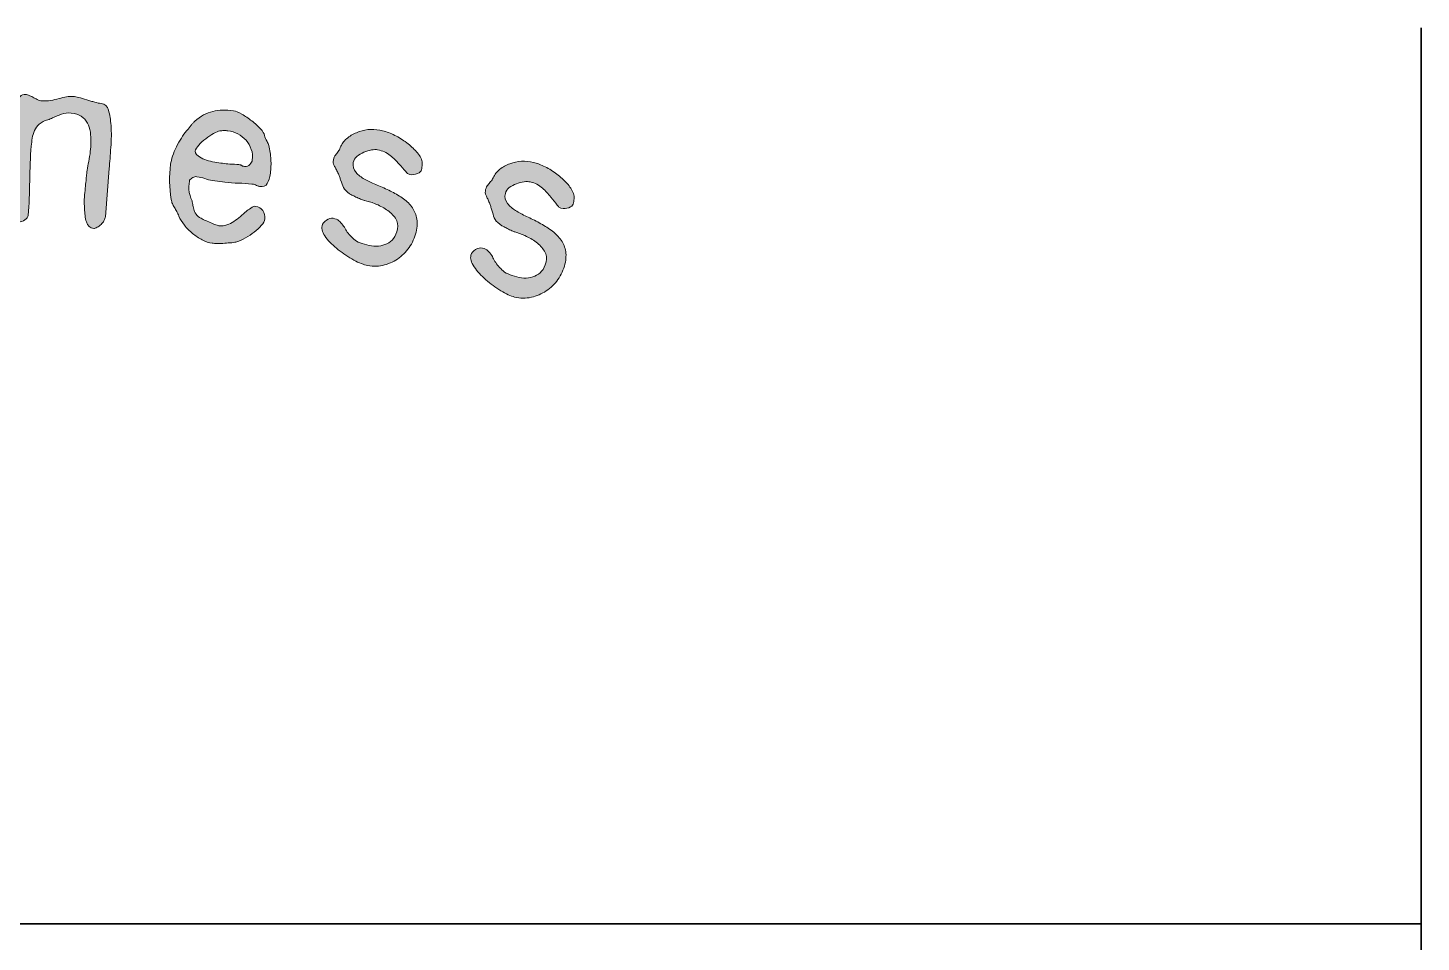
# Model space of a CAD drawing. Header units: inches. Extents: x -1.75 to 1.75, y -1.04 to 1.
# Drawn here: x 0.195 to 1.75, y -0.02 to 1 of the extents above; entities that cross this region are included whole.
import ezdxf

# ---------------------------------------------------------------- set-up
doc = ezdxf.new("R2010")
doc.units = ezdxf.units.IN
doc.header["$MEASUREMENT"] = 0
doc.layers.add('Default', color=7, linetype='Continuous')

# ---------------------------------------------------------------- blocks, each defined once
blk = doc.blocks.new('block 2')
at = {"layer": 'Default', "true_color": 0xffffff}
h = blk.add_hatch(color=7, dxfattribs=at)
h.dxf.hatch_style = 2
edge = h.paths.add_edge_path()
edge.add_spline(control_points=[(0.2813, 0.7892), (0.2812, 0.7879), (0.2807, 0.7864), (0.2798, 0.7848), (0.2789, 0.7832), (0.2778, 0.7818), (0.2765, 0.7806), (0.2751, 0.7793), (0.2737, 0.7783), (0.2722, 0.7774), (0.2707, 0.7765), (0.2694, 0.7761), (0.2683, 0.7762), (0.2641, 0.7765), (0.2613, 0.7789), (0.2601, 0.7834), (0.2589, 0.7878), (0.2582, 0.7928), (0.258, 0.7984), (0.2576, 0.8051), (0.2578, 0.8119), (0.2586, 0.8186), (0.2593, 0.8253), (0.2599, 0.8306), (0.2602, 0.8344), (0.2605, 0.8381), (0.2613, 0.8437), (0.2628, 0.851), (0.2643, 0.8584), (0.2651, 0.8656), (0.2652, 0.8727), (0.2653, 0.8763), (0.2651, 0.88), (0.2646, 0.8837), (0.2641, 0.8874), (0.263, 0.8908), (0.2614, 0.8938), (0.2597, 0.8968), (0.2574, 0.8993), (0.2544, 0.9014), (0.2515, 0.9034), (0.2477, 0.9046), (0.243, 0.9049), (0.2392, 0.9052), (0.2357, 0.9048), (0.2324, 0.9036), (0.2291, 0.9024), (0.2258, 0.9011), (0.2225, 0.8995), (0.2216, 0.8992), (0.2207, 0.8988), (0.2199, 0.8984), (0.2191, 0.898), (0.2181, 0.8977), (0.217, 0.8973), (0.2131, 0.8963), (0.21, 0.8947), (0.2076, 0.8925), (0.2052, 0.8904), (0.2034, 0.888), (0.2022, 0.8853), (0.201, 0.8826), (0.2001, 0.8797), (0.1997, 0.8768), (0.1992, 0.8738), (0.1989, 0.8709), (0.1986, 0.868), (0.1976, 0.8556), (0.1971, 0.8427), (0.1969, 0.8293), (0.1967, 0.816), (0.1962, 0.8031), (0.1952, 0.7907), (0.195, 0.7889), (0.1938, 0.7872), (0.1916, 0.7856), (0.1894, 0.784), (0.187, 0.7833), (0.1846, 0.7835), (0.1808, 0.7838), (0.178, 0.7859), (0.176, 0.7897), (0.1741, 0.7935), (0.1733, 0.7978), (0.1737, 0.8024), (0.1737, 0.8024), (0.1828, 0.9167), (0.1828, 0.9167), (0.183, 0.9192), (0.184, 0.9213), (0.1859, 0.9232), (0.1879, 0.925), (0.1899, 0.9259), (0.1922, 0.9257), (0.1937, 0.9256), (0.1951, 0.9252), (0.1963, 0.9247), (0.1974, 0.9241), (0.1988, 0.9235), (0.2003, 0.9227), (0.202, 0.9217), (0.2036, 0.9208), (0.2053, 0.92), (0.2069, 0.9192), (0.2088, 0.9187), (0.211, 0.9185), (0.2141, 0.9183), (0.2172, 0.9184), (0.2202, 0.9189), (0.2233, 0.9195), (0.2264, 0.9202), (0.2296, 0.921), (0.2325, 0.9219), (0.2353, 0.9226), (0.2379, 0.9231), (0.2405, 0.9235), (0.2432, 0.9236), (0.2458, 0.9234), (0.2487, 0.9232), (0.2536, 0.9219), (0.2606, 0.9196), (0.2621, 0.919), (0.2636, 0.9186), (0.2651, 0.9182), (0.2667, 0.9179), (0.2681, 0.9175), (0.2694, 0.9172), (0.272, 0.9163), (0.2744, 0.9158), (0.2766, 0.9156), (0.2808, 0.9153), (0.2836, 0.9128), (0.2849, 0.908), (0.2862, 0.9032), (0.2871, 0.8975), (0.2877, 0.891), (0.2882, 0.8834), (0.2881, 0.8753), (0.2875, 0.8666), (0.2868, 0.858), (0.2862, 0.8501), (0.2856, 0.843), (0.2856, 0.843), (0.2813, 0.7892), (0.2813, 0.7892)], knot_values=[0, 0, 0, 0, 1, 1, 1, 2, 2, 2, 3, 3, 3, 4, 4, 4, 5, 5, 5, 6, 6, 6, 7, 7, 7, 8, 8, 8, 9, 9, 9, 10, 10, 10, 11, 11, 11, 12, 12, 12, 13, 13, 13, 14, 14, 14, 15, 15, 15, 16, 16, 16, 17, 17, 17, 18, 18, 18, 19, 19, 19, 20, 20, 20, 21, 21, 21, 22, 22, 22, 23, 23, 23, 24, 24, 24, 25, 25, 25, 26, 26, 26, 27, 27, 27, 28, 28, 28, 29, 29, 29, 30, 30, 30, 31, 31, 31, 32, 32, 32, 33, 33, 33, 34, 34, 34, 35, 35, 35, 36, 36, 36, 37, 37, 37, 38, 38, 38, 39, 39, 39, 40, 40, 40, 41, 41, 41, 42, 42, 42, 43, 43, 43, 44, 44, 44, 45, 45, 45, 46, 46, 46, 47, 47, 47, 48, 48, 48, 48], degree=3, periodic=1)
h = blk.add_hatch(color=7, dxfattribs=at)
h.dxf.hatch_style = 2
edge = h.paths.add_edge_path()
edge.add_spline(control_points=[(0.4554, 0.7795), (0.4532, 0.7769), (0.4505, 0.7744), (0.4476, 0.7721), (0.4445, 0.7698), (0.4413, 0.7677), (0.4378, 0.7657), (0.4342, 0.7637), (0.4311, 0.7623), (0.4282, 0.7613), (0.4268, 0.7608), (0.4249, 0.7605), (0.4224, 0.7602), (0.4199, 0.76), (0.4173, 0.7598), (0.4146, 0.7596), (0.4119, 0.7594), (0.4092, 0.7593), (0.4066, 0.7593), (0.4041, 0.7594), (0.402, 0.7595), (0.4005, 0.7597), (0.3969, 0.7602), (0.3933, 0.7614), (0.3895, 0.7633), (0.3857, 0.7653), (0.3821, 0.7677), (0.3787, 0.7705), (0.3753, 0.7733), (0.3722, 0.7764), (0.3695, 0.7798), (0.3669, 0.7832), (0.3648, 0.7866), (0.3635, 0.7899), (0.3626, 0.7918), (0.3618, 0.7935), (0.361, 0.7949), (0.3602, 0.7964), (0.3593, 0.798), (0.3584, 0.7997), (0.3575, 0.8011), (0.3567, 0.8025), (0.3561, 0.8038), (0.3555, 0.8052), (0.3551, 0.8067), (0.3549, 0.8086), (0.3527, 0.8216), (0.3524, 0.8347), (0.3542, 0.8477), (0.3549, 0.8534), (0.3571, 0.8599), (0.3607, 0.8671), (0.3642, 0.8744), (0.368, 0.8803), (0.372, 0.885), (0.373, 0.8859), (0.3739, 0.8869), (0.3746, 0.888), (0.3753, 0.889), (0.376, 0.89), (0.3769, 0.891), (0.3777, 0.892), (0.3784, 0.8929), (0.379, 0.8936), (0.3797, 0.8943), (0.3804, 0.895), (0.3812, 0.8958), (0.3876, 0.9015), (0.3942, 0.9051), (0.4012, 0.9067), (0.4081, 0.9084), (0.4159, 0.9086), (0.4245, 0.9075), (0.4269, 0.9071), (0.43, 0.9059), (0.4337, 0.9037), (0.4375, 0.9015), (0.4412, 0.899), (0.4448, 0.8961), (0.4485, 0.8933), (0.4517, 0.8904), (0.4544, 0.8874), (0.4571, 0.8845), (0.4587, 0.882), (0.4591, 0.8799), (0.4595, 0.8778), (0.4604, 0.8756), (0.4619, 0.8731), (0.4622, 0.8724), (0.4626, 0.8717), (0.4629, 0.871), (0.4633, 0.8702), (0.4635, 0.8695), (0.4637, 0.8688), (0.465, 0.8635), (0.4658, 0.8583), (0.4661, 0.8532), (0.4664, 0.8481), (0.4662, 0.8429), (0.4655, 0.8377), (0.4648, 0.8326), (0.4637, 0.8288), (0.4621, 0.8262), (0.4605, 0.8236), (0.4576, 0.8226), (0.4534, 0.8231), (0.4526, 0.8233), (0.4515, 0.8236), (0.4502, 0.8242), (0.4494, 0.8246), (0.4486, 0.8249), (0.4478, 0.8251), (0.4471, 0.8253), (0.4461, 0.8255), (0.445, 0.8256), (0.44, 0.8263), (0.4349, 0.8267), (0.4299, 0.8267), (0.4248, 0.8267), (0.4198, 0.827), (0.4147, 0.8277), (0.4147, 0.8277), (0.4008, 0.8296), (0.4008, 0.8296), (0.3977, 0.83), (0.3949, 0.8307), (0.3922, 0.8318), (0.3895, 0.8328), (0.3867, 0.8335), (0.3836, 0.8339), (0.3818, 0.8342), (0.3803, 0.8338), (0.3789, 0.8329), (0.3775, 0.8319), (0.3763, 0.831), (0.3753, 0.83), (0.375, 0.8276), (0.3748, 0.8255), (0.3746, 0.8237), (0.3745, 0.8219), (0.3745, 0.8203), (0.3746, 0.8187), (0.3747, 0.8171), (0.375, 0.8155), (0.3755, 0.814), (0.376, 0.8125), (0.3766, 0.8107), (0.3775, 0.8085), (0.3778, 0.808), (0.378, 0.8074), (0.3781, 0.8068), (0.3781, 0.8061), (0.3783, 0.8053), (0.3786, 0.8043), (0.3789, 0.8034), (0.3791, 0.8025), (0.3791, 0.8018), (0.3791, 0.801), (0.3792, 0.8001), (0.3796, 0.7992), (0.38, 0.7973), (0.3807, 0.7954), (0.3817, 0.7935), (0.3826, 0.7916), (0.3842, 0.7899), (0.3865, 0.7885), (0.3873, 0.7879), (0.3887, 0.7872), (0.3906, 0.7862), (0.3925, 0.7853), (0.3945, 0.7844), (0.3968, 0.7834), (0.399, 0.7824), (0.4012, 0.7815), (0.4033, 0.7806), (0.4054, 0.7798), (0.407, 0.7793), (0.4081, 0.7792), (0.4112, 0.7787), (0.4142, 0.779), (0.417, 0.78), (0.4198, 0.7809), (0.4225, 0.7823), (0.4249, 0.7839), (0.4274, 0.7856), (0.4298, 0.7875), (0.4321, 0.7895), (0.4344, 0.7916), (0.4365, 0.7935), (0.4386, 0.7952), (0.4398, 0.7962), (0.4415, 0.7974), (0.4436, 0.7989), (0.4457, 0.8004), (0.4476, 0.8011), (0.4494, 0.8008), (0.4525, 0.8004), (0.455, 0.7988), (0.457, 0.7961), (0.459, 0.7933), (0.4598, 0.7903), (0.4593, 0.787), (0.459, 0.7846), (0.4577, 0.7821), (0.4554, 0.7795)], knot_values=[0, 0, 0, 0, 1, 1, 1, 2, 2, 2, 3, 3, 3, 4, 4, 4, 5, 5, 5, 6, 6, 6, 7, 7, 7, 8, 8, 8, 9, 9, 9, 10, 10, 10, 11, 11, 11, 12, 12, 12, 13, 13, 13, 14, 14, 14, 15, 15, 15, 16, 16, 16, 17, 17, 17, 18, 18, 18, 19, 19, 19, 20, 20, 20, 21, 21, 21, 22, 22, 22, 23, 23, 23, 24, 24, 24, 25, 25, 25, 26, 26, 26, 27, 27, 27, 28, 28, 28, 29, 29, 29, 30, 30, 30, 31, 31, 31, 32, 32, 32, 33, 33, 33, 34, 34, 34, 35, 35, 35, 36, 36, 36, 37, 37, 37, 38, 38, 38, 39, 39, 39, 40, 40, 40, 41, 41, 41, 42, 42, 42, 43, 43, 43, 44, 44, 44, 45, 45, 45, 46, 46, 46, 47, 47, 47, 48, 48, 48, 49, 49, 49, 50, 50, 50, 51, 51, 51, 52, 52, 52, 53, 53, 53, 54, 54, 54, 55, 55, 55, 56, 56, 56, 57, 57, 57, 58, 58, 58, 59, 59, 59, 60, 60, 60, 61, 61, 61, 62, 62, 62, 63, 63, 63, 64, 64, 64, 65, 65, 65, 66, 66, 66, 67, 67, 67, 68, 68, 68, 68], degree=3, periodic=1)
edge = h.paths.add_edge_path()
edge.add_spline(control_points=[(0.4442, 0.8644), (0.4429, 0.8682), (0.441, 0.8715), (0.4384, 0.8745), (0.4357, 0.8774), (0.4327, 0.8798), (0.4292, 0.8816), (0.4258, 0.8834), (0.4221, 0.8846), (0.4181, 0.8851), (0.4168, 0.8853), (0.4153, 0.8854), (0.4138, 0.8854), (0.4122, 0.8853), (0.4106, 0.8852), (0.409, 0.885), (0.4074, 0.8848), (0.4051, 0.8838), (0.4022, 0.8822), (0.3993, 0.8806), (0.3964, 0.8786), (0.3934, 0.8763), (0.3904, 0.8741), (0.3877, 0.8717), (0.3855, 0.8692), (0.3833, 0.8667), (0.382, 0.8644), (0.3817, 0.8624), (0.3814, 0.8598), (0.3836, 0.8573), (0.3884, 0.8548), (0.3933, 0.8524), (0.3991, 0.8507), (0.4059, 0.8498), (0.4116, 0.8488), (0.417, 0.8481), (0.422, 0.8479), (0.427, 0.8477), (0.4302, 0.8475), (0.4315, 0.8473), (0.4319, 0.8472), (0.4322, 0.8471), (0.4323, 0.847), (0.4324, 0.8469), (0.4326, 0.8468), (0.4331, 0.8467), (0.4339, 0.846), (0.435, 0.8455), (0.4366, 0.8453), (0.439, 0.8449), (0.441, 0.8457), (0.4426, 0.8475), (0.4442, 0.8493), (0.4451, 0.851), (0.4453, 0.8525), (0.4459, 0.8567), (0.4455, 0.8606), (0.4442, 0.8644)], knot_values=[0, 0, 0, 0, 1, 1, 1, 2, 2, 2, 3, 3, 3, 4, 4, 4, 5, 5, 5, 6, 6, 6, 7, 7, 7, 8, 8, 8, 9, 9, 9, 10, 10, 10, 11, 11, 11, 12, 12, 12, 13, 13, 13, 14, 14, 14, 15, 15, 15, 16, 16, 16, 17, 17, 17, 18, 18, 18, 19, 19, 19, 19], degree=3, periodic=1)
h = blk.add_hatch(color=7, dxfattribs=at)
h.dxf.hatch_style = 2
edge = h.paths.add_edge_path()
edge.add_spline(control_points=[(0.6217, 0.7567), (0.6183, 0.7514), (0.6141, 0.7469), (0.6093, 0.7433), (0.6044, 0.7397), (0.599, 0.7371), (0.593, 0.7354), (0.587, 0.7337), (0.5808, 0.7335), (0.5742, 0.7347), (0.5698, 0.7355), (0.5646, 0.7376), (0.5586, 0.7409), (0.5525, 0.7442), (0.5468, 0.748), (0.5413, 0.7524), (0.5357, 0.7567), (0.5312, 0.7612), (0.5276, 0.766), (0.5239, 0.7707), (0.5225, 0.7751), (0.5233, 0.779), (0.5237, 0.7814), (0.5253, 0.7835), (0.528, 0.7854), (0.5308, 0.7873), (0.5333, 0.788), (0.5357, 0.7875), (0.5384, 0.787), (0.5404, 0.7861), (0.542, 0.7848), (0.5436, 0.7835), (0.545, 0.7818), (0.5465, 0.7797), (0.547, 0.7789), (0.5475, 0.7781), (0.5481, 0.7774), (0.5486, 0.7766), (0.5491, 0.7757), (0.5496, 0.7747), (0.5518, 0.7711), (0.5549, 0.7676), (0.5586, 0.7643), (0.5624, 0.761), (0.5681, 0.7586), (0.5758, 0.7572), (0.5793, 0.7565), (0.5827, 0.7563), (0.5862, 0.7565), (0.5896, 0.7568), (0.5928, 0.7576), (0.5956, 0.759), (0.5985, 0.7603), (0.601, 0.7624), (0.603, 0.765), (0.6051, 0.7677), (0.6066, 0.7712), (0.6074, 0.7756), (0.6083, 0.7799), (0.6074, 0.7839), (0.605, 0.7876), (0.6025, 0.7912), (0.5992, 0.7944), (0.5952, 0.7971), (0.5912, 0.7997), (0.5869, 0.802), (0.5824, 0.8037), (0.5779, 0.8055), (0.574, 0.8067), (0.5707, 0.8073), (0.5701, 0.8074), (0.5689, 0.8078), (0.5674, 0.8085), (0.5658, 0.8091), (0.5641, 0.8098), (0.5624, 0.8106), (0.5606, 0.8114), (0.5589, 0.8122), (0.5574, 0.8129), (0.5558, 0.8137), (0.5546, 0.8143), (0.5538, 0.8149), (0.5504, 0.8172), (0.5482, 0.8195), (0.5472, 0.8218), (0.5461, 0.8241), (0.5451, 0.827), (0.5439, 0.8304), (0.5435, 0.8316), (0.543, 0.8329), (0.5426, 0.8342), (0.5422, 0.8355), (0.5416, 0.8368), (0.5409, 0.8381), (0.5401, 0.8398), (0.5394, 0.8413), (0.5387, 0.8426), (0.5381, 0.8438), (0.5374, 0.8451), (0.5367, 0.8463), (0.5357, 0.8481), (0.5355, 0.8503), (0.536, 0.8529), (0.5364, 0.8551), (0.5371, 0.8568), (0.5381, 0.858), (0.5391, 0.8591), (0.5401, 0.8605), (0.5411, 0.8621), (0.5417, 0.8627), (0.5421, 0.8633), (0.5425, 0.8639), (0.5428, 0.8645), (0.5432, 0.8654), (0.5436, 0.8664), (0.545, 0.8702), (0.5473, 0.8735), (0.5506, 0.8763), (0.5538, 0.8791), (0.5575, 0.8813), (0.5615, 0.883), (0.5656, 0.8847), (0.5699, 0.8859), (0.5744, 0.8864), (0.5789, 0.8869), (0.5833, 0.8867), (0.5877, 0.8859), (0.5918, 0.8851), (0.5963, 0.8837), (0.601, 0.8816), (0.6057, 0.8796), (0.6102, 0.8771), (0.6145, 0.8741), (0.6188, 0.8712), (0.6227, 0.8679), (0.6262, 0.8644), (0.6297, 0.8609), (0.6324, 0.8573), (0.6342, 0.8536), (0.6349, 0.8516), (0.6352, 0.8497), (0.6351, 0.8477), (0.6349, 0.8457), (0.6346, 0.8437), (0.6343, 0.8417), (0.6339, 0.84), (0.6324, 0.8385), (0.6297, 0.8373), (0.627, 0.8361), (0.6241, 0.8358), (0.621, 0.8364), (0.6206, 0.8365), (0.62, 0.8367), (0.6193, 0.8371), (0.6186, 0.8374), (0.6177, 0.8383), (0.6166, 0.8396), (0.6143, 0.8421), (0.6118, 0.845), (0.609, 0.8482), (0.6063, 0.8514), (0.603, 0.8546), (0.5991, 0.8577), (0.5953, 0.8608), (0.5907, 0.8629), (0.5852, 0.8639), (0.5835, 0.8643), (0.5812, 0.8642), (0.5784, 0.8637), (0.5756, 0.8632), (0.5728, 0.8623), (0.5699, 0.8611), (0.5671, 0.8598), (0.5645, 0.8583), (0.5622, 0.8564), (0.56, 0.8546), (0.5586, 0.8524), (0.5581, 0.8498), (0.5573, 0.8454), (0.5583, 0.8417), (0.5611, 0.8387), (0.5639, 0.8356), (0.567, 0.8331), (0.5705, 0.8311), (0.5742, 0.829), (0.5784, 0.8271), (0.5831, 0.8251), (0.5878, 0.8232), (0.5927, 0.8211), (0.5977, 0.8188), (0.6024, 0.8165), (0.6069, 0.814), (0.6112, 0.8113), (0.6154, 0.8086), (0.619, 0.8055), (0.622, 0.802), (0.6249, 0.7985), (0.627, 0.7944), (0.6283, 0.7899), (0.6296, 0.7854), (0.6297, 0.7801), (0.6286, 0.7743), (0.6274, 0.7679), (0.6251, 0.7621), (0.6217, 0.7567)], knot_values=[0, 0, 0, 0, 1, 1, 1, 2, 2, 2, 3, 3, 3, 4, 4, 4, 5, 5, 5, 6, 6, 6, 7, 7, 7, 8, 8, 8, 9, 9, 9, 10, 10, 10, 11, 11, 11, 12, 12, 12, 13, 13, 13, 14, 14, 14, 15, 15, 15, 16, 16, 16, 17, 17, 17, 18, 18, 18, 19, 19, 19, 20, 20, 20, 21, 21, 21, 22, 22, 22, 23, 23, 23, 24, 24, 24, 25, 25, 25, 26, 26, 26, 27, 27, 27, 28, 28, 28, 29, 29, 29, 30, 30, 30, 31, 31, 31, 32, 32, 32, 33, 33, 33, 34, 34, 34, 35, 35, 35, 36, 36, 36, 37, 37, 37, 38, 38, 38, 39, 39, 39, 40, 40, 40, 41, 41, 41, 42, 42, 42, 43, 43, 43, 44, 44, 44, 45, 45, 45, 46, 46, 46, 47, 47, 47, 48, 48, 48, 49, 49, 49, 50, 50, 50, 51, 51, 51, 52, 52, 52, 53, 53, 53, 54, 54, 54, 55, 55, 55, 56, 56, 56, 57, 57, 57, 58, 58, 58, 59, 59, 59, 60, 60, 60, 61, 61, 61, 62, 62, 62, 63, 63, 63, 64, 64, 64, 65, 65, 65, 66, 66, 66, 67, 67, 67, 68, 68, 68, 68], degree=3, periodic=1)
h = blk.add_hatch(color=7, dxfattribs=at)
h.dxf.hatch_style = 2
edge = h.paths.add_edge_path()
edge.add_spline(control_points=[(0.7865, 0.7192), (0.7828, 0.714), (0.7785, 0.7098), (0.7734, 0.7064), (0.7684, 0.7031), (0.7628, 0.7007), (0.7568, 0.6993), (0.7507, 0.698), (0.7445, 0.698), (0.738, 0.6996), (0.7337, 0.7007), (0.7286, 0.703), (0.7227, 0.7066), (0.7168, 0.7102), (0.7112, 0.7143), (0.706, 0.7189), (0.7007, 0.7235), (0.6964, 0.7283), (0.693, 0.7332), (0.6896, 0.7382), (0.6884, 0.7426), (0.6894, 0.7465), (0.6899, 0.7488), (0.6916, 0.7509), (0.6945, 0.7526), (0.6973, 0.7543), (0.6999, 0.7549), (0.7022, 0.7543), (0.7048, 0.7537), (0.7069, 0.7527), (0.7084, 0.7513), (0.7099, 0.7499), (0.7112, 0.7481), (0.7126, 0.746), (0.7131, 0.7452), (0.7135, 0.7444), (0.714, 0.7435), (0.7145, 0.7427), (0.715, 0.7418), (0.7154, 0.7408), (0.7175, 0.7371), (0.7203, 0.7335), (0.7239, 0.73), (0.7275, 0.7265), (0.7331, 0.7238), (0.7407, 0.722), (0.7441, 0.7211), (0.7476, 0.7207), (0.751, 0.7208), (0.7545, 0.7209), (0.7577, 0.7215), (0.7606, 0.7228), (0.7635, 0.724), (0.7661, 0.7259), (0.7683, 0.7284), (0.7705, 0.731), (0.7722, 0.7344), (0.7732, 0.7387), (0.7743, 0.743), (0.7737, 0.7471), (0.7714, 0.7508), (0.7691, 0.7546), (0.766, 0.7579), (0.7622, 0.7608), (0.7583, 0.7637), (0.7541, 0.7661), (0.7497, 0.7681), (0.7453, 0.7701), (0.7414, 0.7715), (0.7382, 0.7723), (0.7375, 0.7725), (0.7365, 0.7729), (0.7349, 0.7736), (0.7334, 0.7743), (0.7317, 0.7751), (0.73, 0.776), (0.7283, 0.7769), (0.7267, 0.7778), (0.7251, 0.7786), (0.7236, 0.7794), (0.7225, 0.7801), (0.7217, 0.7808), (0.7184, 0.7832), (0.7163, 0.7856), (0.7154, 0.788), (0.7145, 0.7904), (0.7136, 0.7933), (0.7126, 0.7967), (0.7122, 0.798), (0.7118, 0.7993), (0.7115, 0.8006), (0.7111, 0.8019), (0.7106, 0.8033), (0.71, 0.8046), (0.7093, 0.8063), (0.7087, 0.8079), (0.7081, 0.8092), (0.7075, 0.8104), (0.7069, 0.8117), (0.7063, 0.813), (0.7053, 0.8149), (0.7052, 0.8171), (0.7058, 0.8197), (0.7063, 0.8218), (0.7071, 0.8235), (0.7082, 0.8246), (0.7093, 0.8257), (0.7104, 0.827), (0.7114, 0.8286), (0.712, 0.8291), (0.7125, 0.8297), (0.7129, 0.8303), (0.7132, 0.8309), (0.7137, 0.8317), (0.7142, 0.8327), (0.7157, 0.8364), (0.7182, 0.8396), (0.7216, 0.8422), (0.725, 0.8448), (0.7288, 0.8469), (0.7329, 0.8484), (0.737, 0.8499), (0.7414, 0.8508), (0.7459, 0.8511), (0.7504, 0.8513), (0.7548, 0.8509), (0.7592, 0.8499), (0.7633, 0.8489), (0.7676, 0.8472), (0.7722, 0.845), (0.7768, 0.8427), (0.7812, 0.84), (0.7853, 0.8368), (0.7894, 0.8336), (0.7932, 0.8302), (0.7965, 0.8265), (0.7999, 0.8229), (0.8023, 0.8191), (0.8039, 0.8153), (0.8046, 0.8133), (0.8048, 0.8113), (0.8045, 0.8093), (0.8043, 0.8073), (0.8039, 0.8054), (0.8034, 0.8034), (0.803, 0.8017), (0.8014, 0.8003), (0.7986, 0.7993), (0.7959, 0.7982), (0.793, 0.7981), (0.7899, 0.7988), (0.7895, 0.7989), (0.7889, 0.7992), (0.7882, 0.7996), (0.7875, 0.8), (0.7867, 0.8009), (0.7856, 0.8023), (0.7835, 0.8048), (0.7812, 0.8078), (0.7786, 0.8112), (0.7759, 0.8146), (0.7728, 0.8179), (0.7692, 0.8212), (0.7655, 0.8245), (0.761, 0.8268), (0.7556, 0.8281), (0.7538, 0.8285), (0.7516, 0.8286), (0.7487, 0.8282), (0.7459, 0.8279), (0.743, 0.8272), (0.7401, 0.826), (0.7372, 0.8249), (0.7346, 0.8235), (0.7322, 0.8218), (0.7299, 0.8201), (0.7284, 0.8179), (0.7278, 0.8153), (0.7267, 0.811), (0.7275, 0.8073), (0.7302, 0.8041), (0.7328, 0.801), (0.7358, 0.7983), (0.7392, 0.7961), (0.7428, 0.7938), (0.7469, 0.7916), (0.7515, 0.7895), (0.7561, 0.7873), (0.7608, 0.785), (0.7657, 0.7824), (0.7704, 0.7799), (0.7747, 0.7772), (0.7788, 0.7742), (0.7829, 0.7713), (0.7863, 0.768), (0.7891, 0.7644), (0.7919, 0.7607), (0.7938, 0.7566), (0.7948, 0.752), (0.7959, 0.7474), (0.7957, 0.7422), (0.7943, 0.7363), (0.7927, 0.7301), (0.7902, 0.7244), (0.7865, 0.7192)], knot_values=[0, 0, 0, 0, 1, 1, 1, 2, 2, 2, 3, 3, 3, 4, 4, 4, 5, 5, 5, 6, 6, 6, 7, 7, 7, 8, 8, 8, 9, 9, 9, 10, 10, 10, 11, 11, 11, 12, 12, 12, 13, 13, 13, 14, 14, 14, 15, 15, 15, 16, 16, 16, 17, 17, 17, 18, 18, 18, 19, 19, 19, 20, 20, 20, 21, 21, 21, 22, 22, 22, 23, 23, 23, 24, 24, 24, 25, 25, 25, 26, 26, 26, 27, 27, 27, 28, 28, 28, 29, 29, 29, 30, 30, 30, 31, 31, 31, 32, 32, 32, 33, 33, 33, 34, 34, 34, 35, 35, 35, 36, 36, 36, 37, 37, 37, 38, 38, 38, 39, 39, 39, 40, 40, 40, 41, 41, 41, 42, 42, 42, 43, 43, 43, 44, 44, 44, 45, 45, 45, 46, 46, 46, 47, 47, 47, 48, 48, 48, 49, 49, 49, 50, 50, 50, 51, 51, 51, 52, 52, 52, 53, 53, 53, 54, 54, 54, 55, 55, 55, 56, 56, 56, 57, 57, 57, 58, 58, 58, 59, 59, 59, 60, 60, 60, 61, 61, 61, 62, 62, 62, 63, 63, 63, 64, 64, 64, 65, 65, 65, 66, 66, 66, 67, 67, 67, 68, 68, 68, 68], degree=3, periodic=1)
at = {"layer": 'Default', "lineweight": 0}
for points, knots in [([(0.2813, 0.7892), (0.2812, 0.7879), (0.2807, 0.7864), (0.2798, 0.7848), (0.2789, 0.7832), (0.2778, 0.7818), (0.2765, 0.7806), (0.2751, 0.7793), (0.2737, 0.7783), (0.2722, 0.7774), (0.2707, 0.7765), (0.2694, 0.7761), (0.2683, 0.7762), (0.2641, 0.7765), (0.2613, 0.7789), (0.2601, 0.7834), (0.2589, 0.7878), (0.2582, 0.7928), (0.258, 0.7984), (0.2576, 0.8051), (0.2578, 0.8119), (0.2586, 0.8186), (0.2593, 0.8253), (0.2599, 0.8306), (0.2602, 0.8344), (0.2605, 0.8381), (0.2613, 0.8437), (0.2628, 0.851), (0.2643, 0.8584), (0.2651, 0.8656), (0.2652, 0.8727), (0.2653, 0.8763), (0.2651, 0.88), (0.2646, 0.8837), (0.2641, 0.8874), (0.263, 0.8908), (0.2614, 0.8938), (0.2597, 0.8968), (0.2574, 0.8993), (0.2544, 0.9014), (0.2515, 0.9034), (0.2477, 0.9046), (0.243, 0.9049), (0.2392, 0.9052), (0.2357, 0.9048), (0.2324, 0.9036), (0.2291, 0.9024), (0.2258, 0.9011), (0.2225, 0.8995), (0.2216, 0.8992), (0.2207, 0.8988), (0.2199, 0.8984), (0.2191, 0.898), (0.2181, 0.8977), (0.217, 0.8973), (0.2131, 0.8963), (0.21, 0.8947), (0.2076, 0.8925), (0.2052, 0.8904), (0.2034, 0.888), (0.2022, 0.8853), (0.201, 0.8826), (0.2001, 0.8797), (0.1997, 0.8768), (0.1992, 0.8738), (0.1989, 0.8709), (0.1986, 0.868), (0.1976, 0.8556), (0.1971, 0.8427), (0.1969, 0.8293), (0.1967, 0.816), (0.1962, 0.8031), (0.1952, 0.7907), (0.195, 0.7889), (0.1938, 0.7872), (0.1916, 0.7856), (0.1894, 0.784), (0.187, 0.7833), (0.1846, 0.7835), (0.1808, 0.7838), (0.178, 0.7859), (0.176, 0.7897), (0.1741, 0.7935), (0.1733, 0.7978), (0.1737, 0.8024), (0.1737, 0.8024), (0.1828, 0.9167), (0.1828, 0.9167), (0.183, 0.9192), (0.184, 0.9213), (0.1859, 0.9232), (0.1879, 0.925), (0.1899, 0.9259), (0.1922, 0.9257), (0.1937, 0.9256), (0.1951, 0.9252), (0.1963, 0.9247), (0.1974, 0.9241), (0.1988, 0.9235), (0.2003, 0.9227), (0.202, 0.9217), (0.2036, 0.9208), (0.2053, 0.92), (0.2069, 0.9192), (0.2088, 0.9187), (0.211, 0.9185), (0.2141, 0.9183), (0.2172, 0.9184), (0.2202, 0.9189), (0.2233, 0.9195), (0.2264, 0.9202), (0.2296, 0.921), (0.2325, 0.9219), (0.2353, 0.9226), (0.2379, 0.9231), (0.2405, 0.9235), (0.2432, 0.9236), (0.2458, 0.9234), (0.2487, 0.9232), (0.2536, 0.9219), (0.2606, 0.9196), (0.2621, 0.919), (0.2636, 0.9186), (0.2651, 0.9182), (0.2667, 0.9179), (0.2681, 0.9175), (0.2694, 0.9172), (0.272, 0.9163), (0.2744, 0.9158), (0.2766, 0.9156), (0.2808, 0.9153), (0.2836, 0.9128), (0.2849, 0.908), (0.2862, 0.9032), (0.2871, 0.8975), (0.2877, 0.891), (0.2882, 0.8834), (0.2881, 0.8753), (0.2875, 0.8666), (0.2868, 0.858), (0.2862, 0.8501), (0.2856, 0.843), (0.2856, 0.843), (0.2813, 0.7892), (0.2813, 0.7892)], [0, 0, 0, 0, 1, 1, 1, 2, 2, 2, 3, 3, 3, 4, 4, 4, 5, 5, 5, 6, 6, 6, 7, 7, 7, 8, 8, 8, 9, 9, 9, 10, 10, 10, 11, 11, 11, 12, 12, 12, 13, 13, 13, 14, 14, 14, 15, 15, 15, 16, 16, 16, 17, 17, 17, 18, 18, 18, 19, 19, 19, 20, 20, 20, 21, 21, 21, 22, 22, 22, 23, 23, 23, 24, 24, 24, 25, 25, 25, 26, 26, 26, 27, 27, 27, 28, 28, 28, 29, 29, 29, 30, 30, 30, 31, 31, 31, 32, 32, 32, 33, 33, 33, 34, 34, 34, 35, 35, 35, 36, 36, 36, 37, 37, 37, 38, 38, 38, 39, 39, 39, 40, 40, 40, 41, 41, 41, 42, 42, 42, 43, 43, 43, 44, 44, 44, 45, 45, 45, 46, 46, 46, 47, 47, 47, 48, 48, 48, 48]), ([(0.4554, 0.7795), (0.4532, 0.7769), (0.4505, 0.7744), (0.4476, 0.7721), (0.4445, 0.7698), (0.4413, 0.7677), (0.4378, 0.7657), (0.4342, 0.7637), (0.4311, 0.7623), (0.4282, 0.7613), (0.4268, 0.7608), (0.4249, 0.7605), (0.4224, 0.7602), (0.4199, 0.76), (0.4173, 0.7598), (0.4146, 0.7596), (0.4119, 0.7594), (0.4092, 0.7593), (0.4066, 0.7593), (0.4041, 0.7594), (0.402, 0.7595), (0.4005, 0.7597), (0.3969, 0.7602), (0.3933, 0.7614), (0.3895, 0.7633), (0.3857, 0.7653), (0.3821, 0.7677), (0.3787, 0.7705), (0.3753, 0.7733), (0.3722, 0.7764), (0.3695, 0.7798), (0.3669, 0.7832), (0.3648, 0.7866), (0.3635, 0.7899), (0.3626, 0.7918), (0.3618, 0.7935), (0.361, 0.7949), (0.3602, 0.7964), (0.3593, 0.798), (0.3584, 0.7997), (0.3575, 0.8011), (0.3567, 0.8025), (0.3561, 0.8038), (0.3555, 0.8052), (0.3551, 0.8067), (0.3549, 0.8086), (0.3527, 0.8216), (0.3524, 0.8347), (0.3542, 0.8477), (0.3549, 0.8534), (0.3571, 0.8599), (0.3607, 0.8671), (0.3642, 0.8744), (0.368, 0.8803), (0.372, 0.885), (0.373, 0.8859), (0.3739, 0.8869), (0.3746, 0.888), (0.3753, 0.889), (0.376, 0.89), (0.3769, 0.891), (0.3777, 0.892), (0.3784, 0.8929), (0.379, 0.8936), (0.3797, 0.8943), (0.3804, 0.895), (0.3812, 0.8958), (0.3876, 0.9015), (0.3942, 0.9051), (0.4012, 0.9067), (0.4081, 0.9084), (0.4159, 0.9086), (0.4245, 0.9075), (0.4269, 0.9071), (0.43, 0.9059), (0.4337, 0.9037), (0.4375, 0.9015), (0.4412, 0.899), (0.4448, 0.8961), (0.4485, 0.8933), (0.4517, 0.8904), (0.4544, 0.8874), (0.4571, 0.8845), (0.4587, 0.882), (0.4591, 0.8799), (0.4595, 0.8778), (0.4604, 0.8756), (0.4619, 0.8731), (0.4622, 0.8724), (0.4626, 0.8717), (0.4629, 0.871), (0.4633, 0.8702), (0.4635, 0.8695), (0.4637, 0.8688), (0.465, 0.8635), (0.4658, 0.8583), (0.4661, 0.8532), (0.4664, 0.8481), (0.4662, 0.8429), (0.4655, 0.8377), (0.4648, 0.8326), (0.4637, 0.8288), (0.4621, 0.8262), (0.4605, 0.8236), (0.4576, 0.8226), (0.4534, 0.8231), (0.4526, 0.8233), (0.4515, 0.8236), (0.4502, 0.8242), (0.4494, 0.8246), (0.4486, 0.8249), (0.4478, 0.8251), (0.4471, 0.8253), (0.4461, 0.8255), (0.445, 0.8256), (0.44, 0.8263), (0.4349, 0.8267), (0.4299, 0.8267), (0.4248, 0.8267), (0.4198, 0.827), (0.4147, 0.8277), (0.4147, 0.8277), (0.4008, 0.8296), (0.4008, 0.8296), (0.3977, 0.83), (0.3949, 0.8307), (0.3922, 0.8318), (0.3895, 0.8328), (0.3867, 0.8335), (0.3836, 0.8339), (0.3818, 0.8342), (0.3803, 0.8338), (0.3789, 0.8329), (0.3775, 0.8319), (0.3763, 0.831), (0.3753, 0.83), (0.375, 0.8276), (0.3748, 0.8255), (0.3746, 0.8237), (0.3745, 0.8219), (0.3745, 0.8203), (0.3746, 0.8187), (0.3747, 0.8171), (0.375, 0.8155), (0.3755, 0.814), (0.376, 0.8125), (0.3766, 0.8107), (0.3775, 0.8085), (0.3778, 0.808), (0.378, 0.8074), (0.3781, 0.8068), (0.3781, 0.8061), (0.3783, 0.8053), (0.3786, 0.8043), (0.3789, 0.8034), (0.3791, 0.8025), (0.3791, 0.8018), (0.3791, 0.801), (0.3792, 0.8001), (0.3796, 0.7992), (0.38, 0.7973), (0.3807, 0.7954), (0.3817, 0.7935), (0.3826, 0.7916), (0.3842, 0.7899), (0.3865, 0.7885), (0.3873, 0.7879), (0.3887, 0.7872), (0.3906, 0.7862), (0.3925, 0.7853), (0.3945, 0.7844), (0.3968, 0.7834), (0.399, 0.7824), (0.4012, 0.7815), (0.4033, 0.7806), (0.4054, 0.7798), (0.407, 0.7793), (0.4081, 0.7792), (0.4112, 0.7787), (0.4142, 0.779), (0.417, 0.78), (0.4198, 0.7809), (0.4225, 0.7823), (0.4249, 0.7839), (0.4274, 0.7856), (0.4298, 0.7875), (0.4321, 0.7895), (0.4344, 0.7916), (0.4365, 0.7935), (0.4386, 0.7952), (0.4398, 0.7962), (0.4415, 0.7974), (0.4436, 0.7989), (0.4457, 0.8004), (0.4476, 0.8011), (0.4494, 0.8008), (0.4525, 0.8004), (0.455, 0.7988), (0.457, 0.7961), (0.459, 0.7933), (0.4598, 0.7903), (0.4593, 0.787), (0.459, 0.7846), (0.4577, 0.7821), (0.4554, 0.7795)], [0, 0, 0, 0, 1, 1, 1, 2, 2, 2, 3, 3, 3, 4, 4, 4, 5, 5, 5, 6, 6, 6, 7, 7, 7, 8, 8, 8, 9, 9, 9, 10, 10, 10, 11, 11, 11, 12, 12, 12, 13, 13, 13, 14, 14, 14, 15, 15, 15, 16, 16, 16, 17, 17, 17, 18, 18, 18, 19, 19, 19, 20, 20, 20, 21, 21, 21, 22, 22, 22, 23, 23, 23, 24, 24, 24, 25, 25, 25, 26, 26, 26, 27, 27, 27, 28, 28, 28, 29, 29, 29, 30, 30, 30, 31, 31, 31, 32, 32, 32, 33, 33, 33, 34, 34, 34, 35, 35, 35, 36, 36, 36, 37, 37, 37, 38, 38, 38, 39, 39, 39, 40, 40, 40, 41, 41, 41, 42, 42, 42, 43, 43, 43, 44, 44, 44, 45, 45, 45, 46, 46, 46, 47, 47, 47, 48, 48, 48, 49, 49, 49, 50, 50, 50, 51, 51, 51, 52, 52, 52, 53, 53, 53, 54, 54, 54, 55, 55, 55, 56, 56, 56, 57, 57, 57, 58, 58, 58, 59, 59, 59, 60, 60, 60, 61, 61, 61, 62, 62, 62, 63, 63, 63, 64, 64, 64, 65, 65, 65, 66, 66, 66, 67, 67, 67, 68, 68, 68, 68]), ([(0.6217, 0.7567), (0.6183, 0.7514), (0.6141, 0.7469), (0.6093, 0.7433), (0.6044, 0.7397), (0.599, 0.7371), (0.593, 0.7354), (0.587, 0.7337), (0.5808, 0.7335), (0.5742, 0.7347), (0.5698, 0.7355), (0.5646, 0.7376), (0.5586, 0.7409), (0.5525, 0.7442), (0.5468, 0.748), (0.5413, 0.7524), (0.5357, 0.7567), (0.5312, 0.7612), (0.5276, 0.766), (0.5239, 0.7707), (0.5225, 0.7751), (0.5233, 0.779), (0.5237, 0.7814), (0.5253, 0.7835), (0.528, 0.7854), (0.5308, 0.7873), (0.5333, 0.788), (0.5357, 0.7875), (0.5384, 0.787), (0.5404, 0.7861), (0.542, 0.7848), (0.5436, 0.7835), (0.545, 0.7818), (0.5465, 0.7797), (0.547, 0.7789), (0.5475, 0.7781), (0.5481, 0.7774), (0.5486, 0.7766), (0.5491, 0.7757), (0.5496, 0.7747), (0.5518, 0.7711), (0.5549, 0.7676), (0.5586, 0.7643), (0.5624, 0.761), (0.5681, 0.7586), (0.5758, 0.7572), (0.5793, 0.7565), (0.5827, 0.7563), (0.5862, 0.7565), (0.5896, 0.7568), (0.5928, 0.7576), (0.5956, 0.759), (0.5985, 0.7603), (0.601, 0.7624), (0.603, 0.765), (0.6051, 0.7677), (0.6066, 0.7712), (0.6074, 0.7756), (0.6083, 0.7799), (0.6074, 0.7839), (0.605, 0.7876), (0.6025, 0.7912), (0.5992, 0.7944), (0.5952, 0.7971), (0.5912, 0.7997), (0.5869, 0.802), (0.5824, 0.8037), (0.5779, 0.8055), (0.574, 0.8067), (0.5707, 0.8073), (0.5701, 0.8074), (0.5689, 0.8078), (0.5674, 0.8085), (0.5658, 0.8091), (0.5641, 0.8098), (0.5624, 0.8106), (0.5606, 0.8114), (0.5589, 0.8122), (0.5574, 0.8129), (0.5558, 0.8137), (0.5546, 0.8143), (0.5538, 0.8149), (0.5504, 0.8172), (0.5482, 0.8195), (0.5472, 0.8218), (0.5461, 0.8241), (0.5451, 0.827), (0.5439, 0.8304), (0.5435, 0.8316), (0.543, 0.8329), (0.5426, 0.8342), (0.5422, 0.8355), (0.5416, 0.8368), (0.5409, 0.8381), (0.5401, 0.8398), (0.5394, 0.8413), (0.5387, 0.8426), (0.5381, 0.8438), (0.5374, 0.8451), (0.5367, 0.8463), (0.5357, 0.8481), (0.5355, 0.8503), (0.536, 0.8529), (0.5364, 0.8551), (0.5371, 0.8568), (0.5381, 0.858), (0.5391, 0.8591), (0.5401, 0.8605), (0.5411, 0.8621), (0.5417, 0.8627), (0.5421, 0.8633), (0.5425, 0.8639), (0.5428, 0.8645), (0.5432, 0.8654), (0.5436, 0.8664), (0.545, 0.8702), (0.5473, 0.8735), (0.5506, 0.8763), (0.5538, 0.8791), (0.5575, 0.8813), (0.5615, 0.883), (0.5656, 0.8847), (0.5699, 0.8859), (0.5744, 0.8864), (0.5789, 0.8869), (0.5833, 0.8867), (0.5877, 0.8859), (0.5918, 0.8851), (0.5963, 0.8837), (0.601, 0.8816), (0.6057, 0.8796), (0.6102, 0.8771), (0.6145, 0.8741), (0.6188, 0.8712), (0.6227, 0.8679), (0.6262, 0.8644), (0.6297, 0.8609), (0.6324, 0.8573), (0.6342, 0.8536), (0.6349, 0.8516), (0.6352, 0.8497), (0.6351, 0.8477), (0.6349, 0.8457), (0.6346, 0.8437), (0.6343, 0.8417), (0.6339, 0.84), (0.6324, 0.8385), (0.6297, 0.8373), (0.627, 0.8361), (0.6241, 0.8358), (0.621, 0.8364), (0.6206, 0.8365), (0.62, 0.8367), (0.6193, 0.8371), (0.6186, 0.8374), (0.6177, 0.8383), (0.6166, 0.8396), (0.6143, 0.8421), (0.6118, 0.845), (0.609, 0.8482), (0.6063, 0.8514), (0.603, 0.8546), (0.5991, 0.8577), (0.5953, 0.8608), (0.5907, 0.8629), (0.5852, 0.8639), (0.5835, 0.8643), (0.5812, 0.8642), (0.5784, 0.8637), (0.5756, 0.8632), (0.5728, 0.8623), (0.5699, 0.8611), (0.5671, 0.8598), (0.5645, 0.8583), (0.5622, 0.8564), (0.56, 0.8546), (0.5586, 0.8524), (0.5581, 0.8498), (0.5573, 0.8454), (0.5583, 0.8417), (0.5611, 0.8387), (0.5639, 0.8356), (0.567, 0.8331), (0.5705, 0.8311), (0.5742, 0.829), (0.5784, 0.8271), (0.5831, 0.8251), (0.5878, 0.8232), (0.5927, 0.8211), (0.5977, 0.8188), (0.6024, 0.8165), (0.6069, 0.814), (0.6112, 0.8113), (0.6154, 0.8086), (0.619, 0.8055), (0.622, 0.802), (0.6249, 0.7985), (0.627, 0.7944), (0.6283, 0.7899), (0.6296, 0.7854), (0.6297, 0.7801), (0.6286, 0.7743), (0.6274, 0.7679), (0.6251, 0.7621), (0.6217, 0.7567)], [0, 0, 0, 0, 1, 1, 1, 2, 2, 2, 3, 3, 3, 4, 4, 4, 5, 5, 5, 6, 6, 6, 7, 7, 7, 8, 8, 8, 9, 9, 9, 10, 10, 10, 11, 11, 11, 12, 12, 12, 13, 13, 13, 14, 14, 14, 15, 15, 15, 16, 16, 16, 17, 17, 17, 18, 18, 18, 19, 19, 19, 20, 20, 20, 21, 21, 21, 22, 22, 22, 23, 23, 23, 24, 24, 24, 25, 25, 25, 26, 26, 26, 27, 27, 27, 28, 28, 28, 29, 29, 29, 30, 30, 30, 31, 31, 31, 32, 32, 32, 33, 33, 33, 34, 34, 34, 35, 35, 35, 36, 36, 36, 37, 37, 37, 38, 38, 38, 39, 39, 39, 40, 40, 40, 41, 41, 41, 42, 42, 42, 43, 43, 43, 44, 44, 44, 45, 45, 45, 46, 46, 46, 47, 47, 47, 48, 48, 48, 49, 49, 49, 50, 50, 50, 51, 51, 51, 52, 52, 52, 53, 53, 53, 54, 54, 54, 55, 55, 55, 56, 56, 56, 57, 57, 57, 58, 58, 58, 59, 59, 59, 60, 60, 60, 61, 61, 61, 62, 62, 62, 63, 63, 63, 64, 64, 64, 65, 65, 65, 66, 66, 66, 67, 67, 67, 68, 68, 68, 68]), ([(0.4442, 0.8644), (0.4429, 0.8682), (0.441, 0.8715), (0.4384, 0.8745), (0.4357, 0.8774), (0.4327, 0.8798), (0.4292, 0.8816), (0.4258, 0.8834), (0.4221, 0.8846), (0.4181, 0.8851), (0.4168, 0.8853), (0.4153, 0.8854), (0.4138, 0.8854), (0.4122, 0.8853), (0.4106, 0.8852), (0.409, 0.885), (0.4074, 0.8848), (0.4051, 0.8838), (0.4022, 0.8822), (0.3993, 0.8806), (0.3964, 0.8786), (0.3934, 0.8763), (0.3904, 0.8741), (0.3877, 0.8717), (0.3855, 0.8692), (0.3833, 0.8667), (0.382, 0.8644), (0.3817, 0.8624), (0.3814, 0.8598), (0.3836, 0.8573), (0.3884, 0.8548), (0.3933, 0.8524), (0.3991, 0.8507), (0.4059, 0.8498), (0.4116, 0.8488), (0.417, 0.8481), (0.422, 0.8479), (0.427, 0.8477), (0.4302, 0.8475), (0.4315, 0.8473), (0.4319, 0.8472), (0.4322, 0.8471), (0.4323, 0.847), (0.4324, 0.8469), (0.4326, 0.8468), (0.4331, 0.8467), (0.4339, 0.846), (0.435, 0.8455), (0.4366, 0.8453), (0.439, 0.8449), (0.441, 0.8457), (0.4426, 0.8475), (0.4442, 0.8493), (0.4451, 0.851), (0.4453, 0.8525), (0.4459, 0.8567), (0.4455, 0.8606), (0.4442, 0.8644)], [0, 0, 0, 0, 1, 1, 1, 2, 2, 2, 3, 3, 3, 4, 4, 4, 5, 5, 5, 6, 6, 6, 7, 7, 7, 8, 8, 8, 9, 9, 9, 10, 10, 10, 11, 11, 11, 12, 12, 12, 13, 13, 13, 14, 14, 14, 15, 15, 15, 16, 16, 16, 17, 17, 17, 18, 18, 18, 19, 19, 19, 19]), ([(0.7865, 0.7192), (0.7828, 0.714), (0.7785, 0.7098), (0.7734, 0.7064), (0.7684, 0.7031), (0.7628, 0.7007), (0.7568, 0.6993), (0.7507, 0.698), (0.7445, 0.698), (0.738, 0.6996), (0.7337, 0.7007), (0.7286, 0.703), (0.7227, 0.7066), (0.7168, 0.7102), (0.7112, 0.7143), (0.706, 0.7189), (0.7007, 0.7235), (0.6964, 0.7283), (0.693, 0.7332), (0.6896, 0.7382), (0.6884, 0.7426), (0.6894, 0.7465), (0.6899, 0.7488), (0.6916, 0.7509), (0.6945, 0.7526), (0.6973, 0.7543), (0.6999, 0.7549), (0.7022, 0.7543), (0.7048, 0.7537), (0.7069, 0.7527), (0.7084, 0.7513), (0.7099, 0.7499), (0.7112, 0.7481), (0.7126, 0.746), (0.7131, 0.7452), (0.7135, 0.7444), (0.714, 0.7435), (0.7145, 0.7427), (0.715, 0.7418), (0.7154, 0.7408), (0.7175, 0.7371), (0.7203, 0.7335), (0.7239, 0.73), (0.7275, 0.7265), (0.7331, 0.7238), (0.7407, 0.722), (0.7441, 0.7211), (0.7476, 0.7207), (0.751, 0.7208), (0.7545, 0.7209), (0.7577, 0.7215), (0.7606, 0.7228), (0.7635, 0.724), (0.7661, 0.7259), (0.7683, 0.7284), (0.7705, 0.731), (0.7722, 0.7344), (0.7732, 0.7387), (0.7743, 0.743), (0.7737, 0.7471), (0.7714, 0.7508), (0.7691, 0.7546), (0.766, 0.7579), (0.7622, 0.7608), (0.7583, 0.7637), (0.7541, 0.7661), (0.7497, 0.7681), (0.7453, 0.7701), (0.7414, 0.7715), (0.7382, 0.7723), (0.7375, 0.7725), (0.7365, 0.7729), (0.7349, 0.7736), (0.7334, 0.7743), (0.7317, 0.7751), (0.73, 0.776), (0.7283, 0.7769), (0.7267, 0.7778), (0.7251, 0.7786), (0.7236, 0.7794), (0.7225, 0.7801), (0.7217, 0.7808), (0.7184, 0.7832), (0.7163, 0.7856), (0.7154, 0.788), (0.7145, 0.7904), (0.7136, 0.7933), (0.7126, 0.7967), (0.7122, 0.798), (0.7118, 0.7993), (0.7115, 0.8006), (0.7111, 0.8019), (0.7106, 0.8033), (0.71, 0.8046), (0.7093, 0.8063), (0.7087, 0.8079), (0.7081, 0.8092), (0.7075, 0.8104), (0.7069, 0.8117), (0.7063, 0.813), (0.7053, 0.8149), (0.7052, 0.8171), (0.7058, 0.8197), (0.7063, 0.8218), (0.7071, 0.8235), (0.7082, 0.8246), (0.7093, 0.8257), (0.7104, 0.827), (0.7114, 0.8286), (0.712, 0.8291), (0.7125, 0.8297), (0.7129, 0.8303), (0.7132, 0.8309), (0.7137, 0.8317), (0.7142, 0.8327), (0.7157, 0.8364), (0.7182, 0.8396), (0.7216, 0.8422), (0.725, 0.8448), (0.7288, 0.8469), (0.7329, 0.8484), (0.737, 0.8499), (0.7414, 0.8508), (0.7459, 0.8511), (0.7504, 0.8513), (0.7548, 0.8509), (0.7592, 0.8499), (0.7633, 0.8489), (0.7676, 0.8472), (0.7722, 0.845), (0.7768, 0.8427), (0.7812, 0.84), (0.7853, 0.8368), (0.7894, 0.8336), (0.7932, 0.8302), (0.7965, 0.8265), (0.7999, 0.8229), (0.8023, 0.8191), (0.8039, 0.8153), (0.8046, 0.8133), (0.8048, 0.8113), (0.8045, 0.8093), (0.8043, 0.8073), (0.8039, 0.8054), (0.8034, 0.8034), (0.803, 0.8017), (0.8014, 0.8003), (0.7986, 0.7993), (0.7959, 0.7982), (0.793, 0.7981), (0.7899, 0.7988), (0.7895, 0.7989), (0.7889, 0.7992), (0.7882, 0.7996), (0.7875, 0.8), (0.7867, 0.8009), (0.7856, 0.8023), (0.7835, 0.8048), (0.7812, 0.8078), (0.7786, 0.8112), (0.7759, 0.8146), (0.7728, 0.8179), (0.7692, 0.8212), (0.7655, 0.8245), (0.761, 0.8268), (0.7556, 0.8281), (0.7538, 0.8285), (0.7516, 0.8286), (0.7487, 0.8282), (0.7459, 0.8279), (0.743, 0.8272), (0.7401, 0.826), (0.7372, 0.8249), (0.7346, 0.8235), (0.7322, 0.8218), (0.7299, 0.8201), (0.7284, 0.8179), (0.7278, 0.8153), (0.7267, 0.811), (0.7275, 0.8073), (0.7302, 0.8041), (0.7328, 0.801), (0.7358, 0.7983), (0.7392, 0.7961), (0.7428, 0.7938), (0.7469, 0.7916), (0.7515, 0.7895), (0.7561, 0.7873), (0.7608, 0.785), (0.7657, 0.7824), (0.7704, 0.7799), (0.7747, 0.7772), (0.7788, 0.7742), (0.7829, 0.7713), (0.7863, 0.768), (0.7891, 0.7644), (0.7919, 0.7607), (0.7938, 0.7566), (0.7948, 0.752), (0.7959, 0.7474), (0.7957, 0.7422), (0.7943, 0.7363), (0.7927, 0.7301), (0.7902, 0.7244), (0.7865, 0.7192)], [0, 0, 0, 0, 1, 1, 1, 2, 2, 2, 3, 3, 3, 4, 4, 4, 5, 5, 5, 6, 6, 6, 7, 7, 7, 8, 8, 8, 9, 9, 9, 10, 10, 10, 11, 11, 11, 12, 12, 12, 13, 13, 13, 14, 14, 14, 15, 15, 15, 16, 16, 16, 17, 17, 17, 18, 18, 18, 19, 19, 19, 20, 20, 20, 21, 21, 21, 22, 22, 22, 23, 23, 23, 24, 24, 24, 25, 25, 25, 26, 26, 26, 27, 27, 27, 28, 28, 28, 29, 29, 29, 30, 30, 30, 31, 31, 31, 32, 32, 32, 33, 33, 33, 34, 34, 34, 35, 35, 35, 36, 36, 36, 37, 37, 37, 38, 38, 38, 39, 39, 39, 40, 40, 40, 41, 41, 41, 42, 42, 42, 43, 43, 43, 44, 44, 44, 45, 45, 45, 46, 46, 46, 47, 47, 47, 48, 48, 48, 49, 49, 49, 50, 50, 50, 51, 51, 51, 52, 52, 52, 53, 53, 53, 54, 54, 54, 55, 55, 55, 56, 56, 56, 57, 57, 57, 58, 58, 58, 59, 59, 59, 60, 60, 60, 61, 61, 61, 62, 62, 62, 63, 63, 63, 64, 64, 64, 65, 65, 65, 66, 66, 66, 67, 67, 67, 68, 68, 68, 68])]:
    blk.add_open_spline(points, degree=3, knots=knots, dxfattribs=at)

msp = doc.modelspace()

# ---------------------------------------------------------------- linework, layer by layer
at = {"layer": 'Default', "color": 7, "lineweight": 35, "true_color": 0xffffff}
for points in [[(1.75, 0.3333), (1.75, 1)], [(1.75, -0.3333), (1.75, 0.3333)], [(-1.75, 0), (1.75, 0)]]:
    msp.add_lwpolyline(points, dxfattribs=at)

# ---------------------------------------------------------------- block references
at = {"layer": 'Default'}
msp.add_blockref('block 2', (0, 0), dxfattribs=at)

doc.saveas('drawing.dxf')
